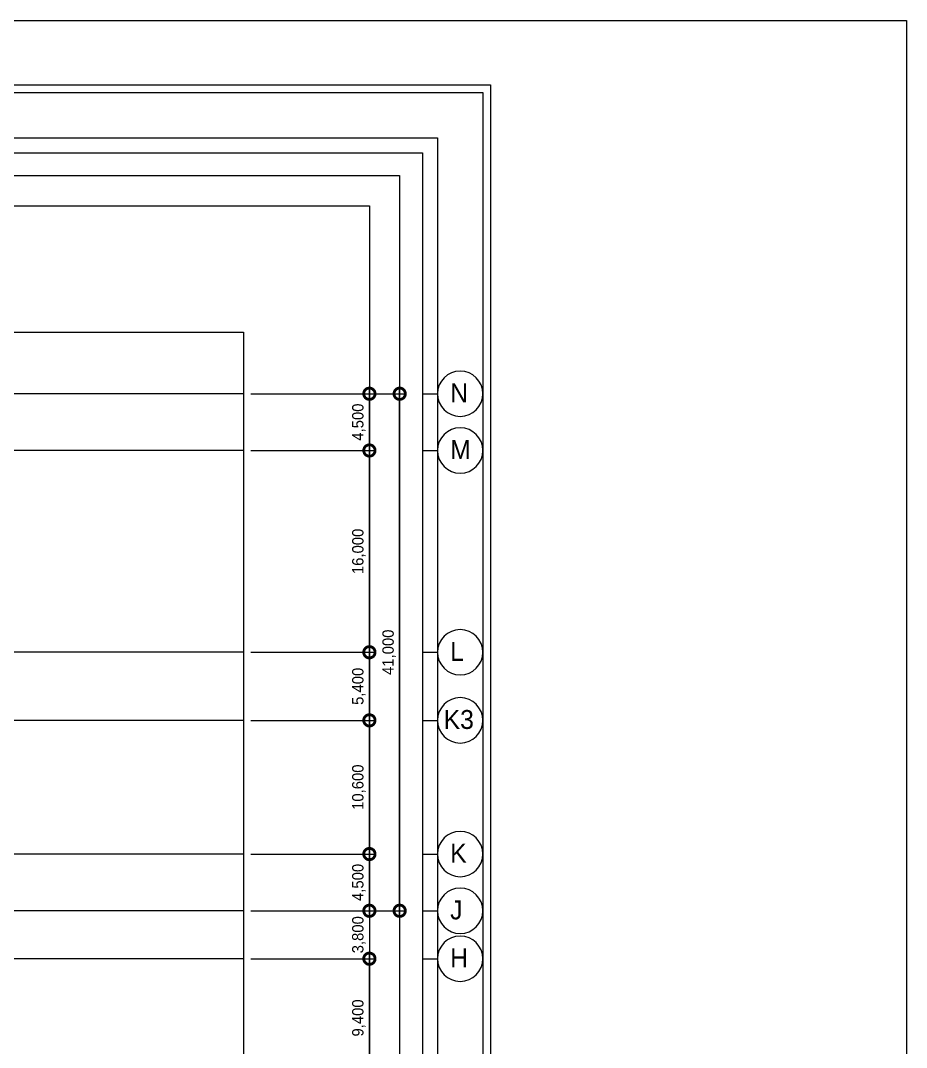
# Model space of a CAD drawing. Header units: millimetres. Extents: x 0 to 252300, y 0 to 178200.
# Drawn here: x 182027 to 252300, y 96767 to 178200 of the extents above; entities that cross this region are included whole.
import ezdxf

# ---------------------------------------------------------------- set-up
doc = ezdxf.new("R2010")
doc.units = ezdxf.units.MM
doc.header["$LTSCALE"] = 300
for name, color, linetype in [('A-CEN_axis', 12, 'Continuous'), ('A-DIM', 7, 'Continuous'), ('A-SYM-BUB', 3, 'Continuous')]:
    doc.layers.add(name, color=color, linetype=linetype)
doc.layers.add('check1', color=191, linetype='Continuous', plot=False)
doc.layers.add('NOPLOT', color=191, linetype='Continuous', plot=False)
doc.styles.add('Gdim', font='Dotum.ttf')
doc.dimstyles.new('Gdim300', dxfattribs={"dimscale": 300, "dimtxt": 3, "dimasz": 6, "dimexe": 1.5, "dimexo": 2, "dimgap": 1, "dimtad": 1, "dimdec": 0, "dimzin": 0, "dimdsep": 46, "dimlunit": 6, "dimtxsty": 'Gdim', "dimblk": 'DOTSMALL', "dimblk1": 'DOTSMALL', "dimblk2": 'DOTSMALL', "dimcen": 1.5, "dimdle": 1.5, "dimclrd": 1, "dimclre": 1, "dimclrt": 256, "dimazin": 0, "dimtfac": 1, "dimtdec": 0, "dimtix": 1, "dimtmove": 2, "dimatfit": 3, "dimldrblk": 'DOTSMALL', "dimfxl": 1, "dimtolj": 1, "dimtzin": 0, "dimlwd": -1, "dimlwe": -1, "dimarcsym": 0})

# ---------------------------------------------------------------- blocks, each defined once
blk = doc.blocks.new('A$Cd589e0f6')
at = {"layer": 'NOPLOT'}
for points in [[(9900, -5700), (218700, -5700), (218700, -172500), (9900, -172500)], [(13500, -9300), (215100, -9300), (215100, -168900), (13500, -168900)], [(14700, -10500), (213900, -10500), (213900, -167700), (14700, -167700)], [(16500, -12300), (212100, -12300), (212100, -165900), (16500, -165900)], [(18900, -14700), (209700, -14700), (209700, -163500), (18900, -163500)], [(28900, -24700), (199700, -24700), (199700, -153500), (28900, -153500)]]:
    blk.add_lwpolyline(points, close=True, dxfattribs=at)
blk = doc.blocks.new('_DotSmall')
at = {"color": 0, "linetype": 'ByBlock', "const_width": 0.5}
blk.add_lwpolyline([(-0.0625, 0, 1), (0.0625, 0, 1)], format="xyb", close=True, dxfattribs=at)
blk = doc.blocks.new('*D382')
at = {"layer": 'A-DIM', "color": 1, "transparency": 16777216}
for p, q in [((159346, -54650), (159346, -44350)), ((149946, -44800), (159796, -44800)), ((149946, -54200), (159796, -54200))]:
    blk.add_line(p, q, dxfattribs=at)
at = {"layer": 'Defpoints', "color": 0, "transparency": 16777216}
for p in [(149346, -44800), (159346, -44800), (149346, -54200)]:
    blk.add_point(p, dxfattribs=at)
at = {"layer": 'A-DIM', "color": 1, "transparency": 16777216, "xscale": 1800, "yscale": 1800, "zscale": 1800}
for p, rotation in [((159346, -44800), 90), ((159346, -54200), 270)]:
    blk.add_blockref('_DotSmall', p, dxfattribs=dict(at, rotation=rotation))
at = {"layer": 'A-DIM', "color": 3, "transparency": 16777216, "insert": (158509, -49500), "char_height": 900, "attachment_point": 5, "rotation": 90, "style": 'Gdim'}
blk.add_mtext('\\A1;9,400', dxfattribs=at)
blk = doc.blocks.new('*D368')
at = {"layer": 'A-DIM', "color": 1, "transparency": 16777216}
for p, q in [((161746, -40550), (161746, -119750)), ((149946, -41000), (162196, -41000)), ((149946, -119300), (162196, -119300))]:
    blk.add_line(p, q, dxfattribs=at)
at = {"layer": 'Defpoints', "color": 0, "transparency": 16777216}
for p in [(149346, -41000), (149346, -119300), (161746, -119300)]:
    blk.add_point(p, dxfattribs=at)
at = {"layer": 'A-DIM', "color": 1, "transparency": 16777216, "xscale": 1800, "yscale": 1800, "zscale": 1800}
for p, rotation in [((161746, -41000), 90), ((161746, -119300), 270)]:
    blk.add_blockref('_DotSmall', p, dxfattribs=dict(at, rotation=rotation))
at = {"layer": 'A-DIM', "color": 3, "transparency": 16777216, "insert": (160909, -80150), "char_height": 900, "attachment_point": 5, "rotation": 90, "style": 'Gdim'}
blk.add_mtext('\\A1;78,300', dxfattribs=at)
blk = doc.blocks.new('*D376')
at = {"layer": 'A-DIM', "color": 1, "transparency": 16777216}
for p, q in [((159346, -41000), (159346, -39200)), ((149946, -41000), (159796, -41000)), ((159346, -41000), (159346, -44800)), ((149946, -44800), (159796, -44800)), ((159346, -44800), (159346, -46600))]:
    blk.add_line(p, q, dxfattribs=at)
at = {"layer": 'Defpoints', "color": 0, "transparency": 16777216}
for p in [(149346, -41000), (149346, -44800), (159346, -44800)]:
    blk.add_point(p, dxfattribs=at)
at = {"layer": 'A-DIM', "color": 1, "transparency": 16777216, "xscale": 1800, "yscale": 1800, "zscale": 1800}
for p, rotation in [((159346, -41000), 270), ((159346, -44800), 90)]:
    blk.add_blockref('_DotSmall', p, dxfattribs=dict(at, rotation=rotation))
at = {"layer": 'A-DIM', "color": 3, "transparency": 16777216, "insert": (158509, -42900), "char_height": 900, "attachment_point": 5, "rotation": 90, "style": 'Gdim'}
blk.add_mtext('\\A1;3,800', dxfattribs=at)
blk = doc.blocks.new('*D401')
at = {"layer": 'A-DIM', "color": 1, "transparency": 16777216}
for p, q in [((149946, -36500), (159796, -36500)), ((159346, -41450), (159346, -36050)), ((149946, -41000), (159796, -41000))]:
    blk.add_line(p, q, dxfattribs=at)
at = {"layer": 'Defpoints', "color": 0, "transparency": 16777216}
for p in [(149346, -36500), (159346, -36500), (149346, -41000)]:
    blk.add_point(p, dxfattribs=at)
at = {"layer": 'A-DIM', "color": 1, "transparency": 16777216, "xscale": 1800, "yscale": 1800, "zscale": 1800}
for p, rotation in [((159346, -36500), 90), ((159346, -41000), 270)]:
    blk.add_blockref('_DotSmall', p, dxfattribs=dict(at, rotation=rotation))
at = {"layer": 'A-DIM', "color": 3, "transparency": 16777216, "insert": (158509, -38750), "char_height": 900, "attachment_point": 5, "rotation": 90, "style": 'Gdim'}
blk.add_mtext('\\A1;4,500', dxfattribs=at)
blk = doc.blocks.new('*D377')
at = {"layer": 'A-DIM', "color": 1, "transparency": 16777216}
for p, q in [((149946, -25900), (159796, -25900)), ((159346, -36950), (159346, -25450)), ((149946, -36500), (159796, -36500))]:
    blk.add_line(p, q, dxfattribs=at)
at = {"layer": 'Defpoints', "color": 0, "transparency": 16777216}
for p in [(149346, -25900), (159346, -25900), (149346, -36500)]:
    blk.add_point(p, dxfattribs=at)
at = {"layer": 'A-DIM', "color": 1, "transparency": 16777216, "xscale": 1800, "yscale": 1800, "zscale": 1800}
for p, rotation in [((159346, -25900), 90), ((159346, -36500), 270)]:
    blk.add_blockref('_DotSmall', p, dxfattribs=dict(at, rotation=rotation))
at = {"layer": 'A-DIM', "color": 3, "transparency": 16777216, "insert": (158509, -31200), "char_height": 900, "attachment_point": 5, "rotation": 90, "style": 'Gdim'}
blk.add_mtext('\\A1;10,600', dxfattribs=at)
blk = doc.blocks.new('*D402')
at = {"layer": 'A-DIM', "color": 1, "transparency": 16777216}
for p, q in [((159346, -20950), (159346, -4050)), ((149946, -4500), (159796, -4500)), ((149946, -20500), (159796, -20500))]:
    blk.add_line(p, q, dxfattribs=at)
at = {"layer": 'Defpoints', "color": 0, "transparency": 16777216}
for p in [(149346, -4500), (159346, -4500), (149346, -20500)]:
    blk.add_point(p, dxfattribs=at)
at = {"layer": 'A-DIM', "color": 1, "transparency": 16777216, "xscale": 1800, "yscale": 1800, "zscale": 1800}
for p, rotation in [((159346, -4500), 90), ((159346, -20500), 270)]:
    blk.add_blockref('_DotSmall', p, dxfattribs=dict(at, rotation=rotation))
at = {"layer": 'A-DIM', "color": 3, "transparency": 16777216, "insert": (158509, -12500), "char_height": 900, "attachment_point": 5, "rotation": 90, "style": 'Gdim'}
blk.add_mtext('\\A1;16,000', dxfattribs=at)
blk = doc.blocks.new('*D403')
at = {"layer": 'A-DIM', "color": 1, "transparency": 16777216}
for p, q in [((159346, -4950), (159346, 450)), ((149946, 0), (159796, 0)), ((149946, -4500), (159796, -4500))]:
    blk.add_line(p, q, dxfattribs=at)
at = {"layer": 'Defpoints', "color": 0, "transparency": 16777216}
for p in [(149346, 0), (159346, 0), (149346, -4500)]:
    blk.add_point(p, dxfattribs=at)
at = {"layer": 'A-DIM', "color": 1, "transparency": 16777216, "xscale": 1800, "yscale": 1800, "zscale": 1800}
for p, rotation in [((159346, 0), 90), ((159346, -4500), 270)]:
    blk.add_blockref('_DotSmall', p, dxfattribs=dict(at, rotation=rotation))
at = {"layer": 'A-DIM', "color": 3, "transparency": 16777216, "insert": (158509, -2250), "char_height": 900, "attachment_point": 5, "rotation": 90, "style": 'Gdim'}
blk.add_mtext('\\A1;4,500', dxfattribs=at)
blk = doc.blocks.new('*D378')
at = {"layer": 'A-DIM', "color": 1, "transparency": 16777216}
for p, q in [((161746, -41450), (161746, 450)), ((149946, 0), (162196, 0)), ((149946, -41000), (162196, -41000))]:
    blk.add_line(p, q, dxfattribs=at)
at = {"layer": 'Defpoints', "color": 0, "transparency": 16777216}
for p in [(149346, 0), (161746, 0), (149346, -41000)]:
    blk.add_point(p, dxfattribs=at)
at = {"layer": 'A-DIM', "color": 1, "transparency": 16777216, "xscale": 1800, "yscale": 1800, "zscale": 1800}
for p, rotation in [((161746, 0), 90), ((161746, -41000), 270)]:
    blk.add_blockref('_DotSmall', p, dxfattribs=dict(at, rotation=rotation))
at = {"layer": 'A-DIM', "color": 3, "transparency": 16777216, "insert": (160909, -20500), "char_height": 900, "attachment_point": 5, "rotation": 90, "style": 'Gdim'}
blk.add_mtext('\\A1;41,000', dxfattribs=at)
blk = doc.blocks.new('*D400')
at = {"layer": 'A-DIM', "color": 1, "transparency": 16777216}
for p, q in [((159346, -26350), (159346, -20050)), ((149946, -20500), (159796, -20500)), ((149946, -25900), (159796, -25900))]:
    blk.add_line(p, q, dxfattribs=at)
at = {"layer": 'Defpoints', "color": 0, "transparency": 16777216}
for p in [(149346, -20500), (159346, -20500), (149346, -25900)]:
    blk.add_point(p, dxfattribs=at)
at = {"layer": 'A-DIM', "color": 1, "transparency": 16777216, "xscale": 1800, "yscale": 1800, "zscale": 1800}
for p, rotation in [((159346, -20500), 90), ((159346, -25900), 270)]:
    blk.add_blockref('_DotSmall', p, dxfattribs=dict(at, rotation=rotation))
at = {"layer": 'A-DIM', "color": 3, "transparency": 16777216, "insert": (158509, -23200), "char_height": 900, "attachment_point": 5, "rotation": 90, "style": 'Gdim'}
blk.add_mtext('\\A1;5,400', dxfattribs=at)
blk = doc.blocks.new('grid-noplot-update')
at = {"layer": 'A-CEN_axis'}
for p, q in [((149346.4, 0), (37353.2, 0)), ((149346.4, -4500), (37353.2, -4500)), ((149346.4, -20500), (37353.2, -20500)), ((149346.4, -25900), (37353.2, -25900)), ((149346.4, -36500), (37353.2, -36500)), ((149346.4, -41000), (37353.2, -41000)), ((149346.4, -44800), (37353.2, -44800))]:
    blk.add_line(p, q, dxfattribs=at)
at = {"layer": 'A-SYM-BUB', "color": 7, "elevation": 0}
for points in [[(163546.4, 0), (164746.4, 0, 1), (168346.4, 0, 1), (164746.4, 0, 0)], [(163546.4, -4500), (164746.4, -4500, 1), (168346.4, -4500, 1), (164746.4, -4500, 0)], [(163546.4, -20500), (164746.4, -20500, 1), (168346.4, -20500, 1), (164746.4, -20500, 0)], [(163546.4, -25900), (164746.4, -25900, 1), (168346.4, -25900, 1), (164746.4, -25900, 0)], [(163546.4, -36500), (164746.4, -36500, 1), (168346.4, -36500, 1), (164746.4, -36500, 0)], [(163546.4, -41000), (164746.4, -41000, 1), (168346.4, -41000, 1), (164746.4, -41000, 0)]]:
    blk.add_lwpolyline(points, format="xyb", dxfattribs=at)
at = {"layer": 'A-SYM-BUB', "color": 7}
blk.add_lwpolyline([(163546.4, -44800), (164746.4, -44800, 1), (168346.4, -44800, 1), (164746.4, -44800, 0)], format="xyb", dxfattribs=at)
at = {"layer": 'A-SYM-BUB', "style": 'Gdim'}
for s, p in [('N', (165751.5, -680.7)), ('M', (165751.5, -5180.7)), ('L', (165751.5, -21180.7)), ('K3', (165233.3, -26580.7)), ('K', (165751.5, -37180.7)), ('J', (165751.5, -41680.7)), ('H', (165751.5, -45480.7))]:
    blk.add_text(s, height=1500, dxfattribs=at).set_placement(p)
at = {"layer": 'A-DIM'}
for base, p1, p2, angle, picture, middle in [((159346.4, 0), (149346.4, -4500), (149346.4, 0), 270, '*D403', (158509.1, -2250)), ((161746.4, 0), (149346.4, -41000), (149346.4, 0), 90, '*D378', (160909.1, -20500)), ((159346.4, -4500), (149346.4, -20500), (149346.4, -4500), 270, '*D402', (158509.1, -12500)), ((159346.4, -20500), (149346.4, -25900), (149346.4, -20500), 270, '*D400', (158509.1, -23200)), ((159346.4, -25900), (149346.4, -36500), (149346.4, -25900), 270, '*D377', (158509.1, -31200)), ((159346.4, -36500), (149346.4, -41000), (149346.4, -36500), 270, '*D401', (158509.1, -38750)), ((159346.4, -44800), (149346.4, -41000), (149346.4, -44800), 270, '*D376', (158509.1, -42900)), ((161746.4, -119300), (149346.4, -41000), (149346.4, -119300), 90, '*D368', (160909.1, -80150)), ((159346.4, -44800), (149346.4, -54200), (149346.4, -44800), 90, '*D382', (158509.1, -49500))]:
    dim = blk.add_linear_dim(base=base, p1=p1, p2=p2, angle=angle, dimstyle='Gdim300', override={"dimtxsty": 'Gdim', "dimclrt": 3}, dxfattribs=at)
    dim.commit()
    dim.dimension.update_dxf_attribs({"geometry": picture, "text_midpoint": middle})

msp = doc.modelspace()

# ---------------------------------------------------------------- linework, layer by layer
at = {"layer": 'NOPLOT'}
for points in [[(0, 178200), (252300, 178200), (252300, 0), (0, 0)], [(0, 178200), (252300, 178200), (252300, 0), (0, 0)], [(9300, 173100), (219300, 173100), (219300, 5100), (9300, 5100)]]:
    msp.add_lwpolyline(points, close=True, dxfattribs=at)

# ---------------------------------------------------------------- block references
at = {"layer": 'A-DIM'}
msp.add_blockref('grid-noplot-update', (50354, 148605), dxfattribs=at)
at = {"layer": 'check1'}
msp.add_blockref('A$Cd589e0f6', (0, 178200), dxfattribs=at)

doc.saveas('drawing.dxf')
